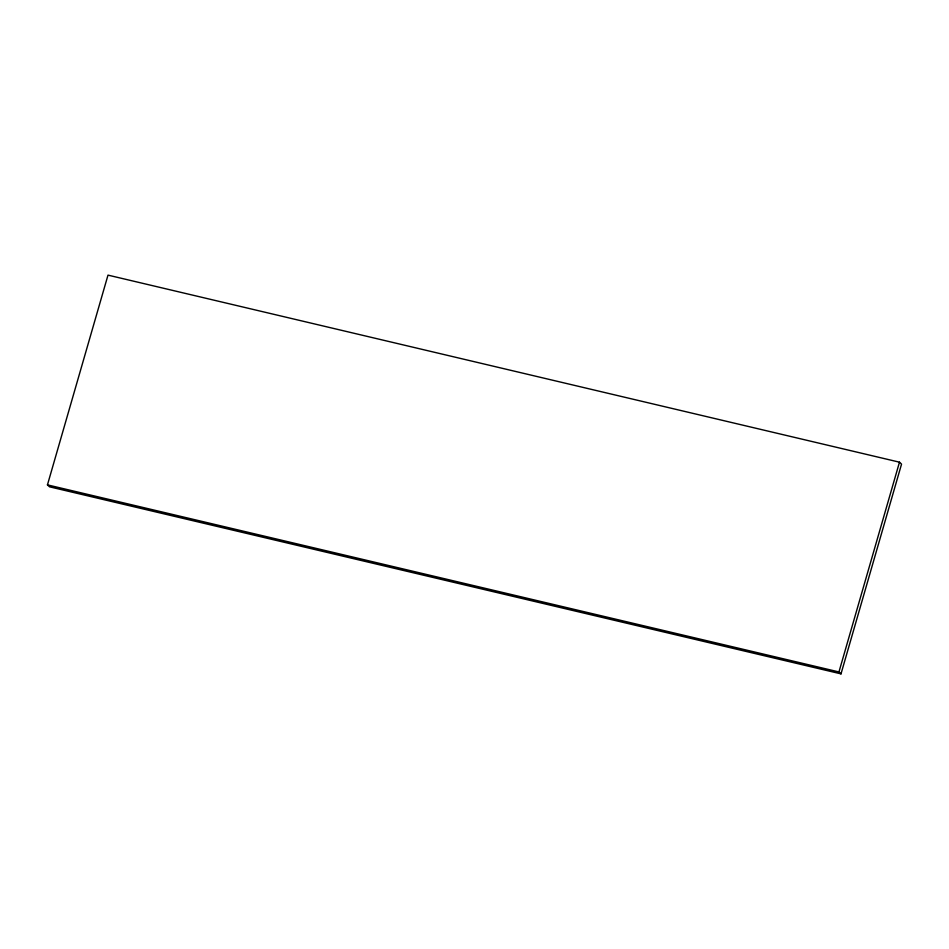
<?xml version="1.0" encoding="UTF-8"?>
<svg xmlns="http://www.w3.org/2000/svg" width="949" height="949" viewBox="0 0 949 949"><rect width="100%" height="100%" fill="white"/><g stroke="black" fill="none" stroke-linecap="round" stroke-linejoin="round"><path stroke-width="1.42" d="M47.45 484.88L107.996 275.127L899.486 462.187L901.55 464.12L841.004 673.873L49.514 486.813L47.45 484.88L838.952 671.939L841.004 673.873M838.952 671.939L899.486 462.187"/></g></svg>
